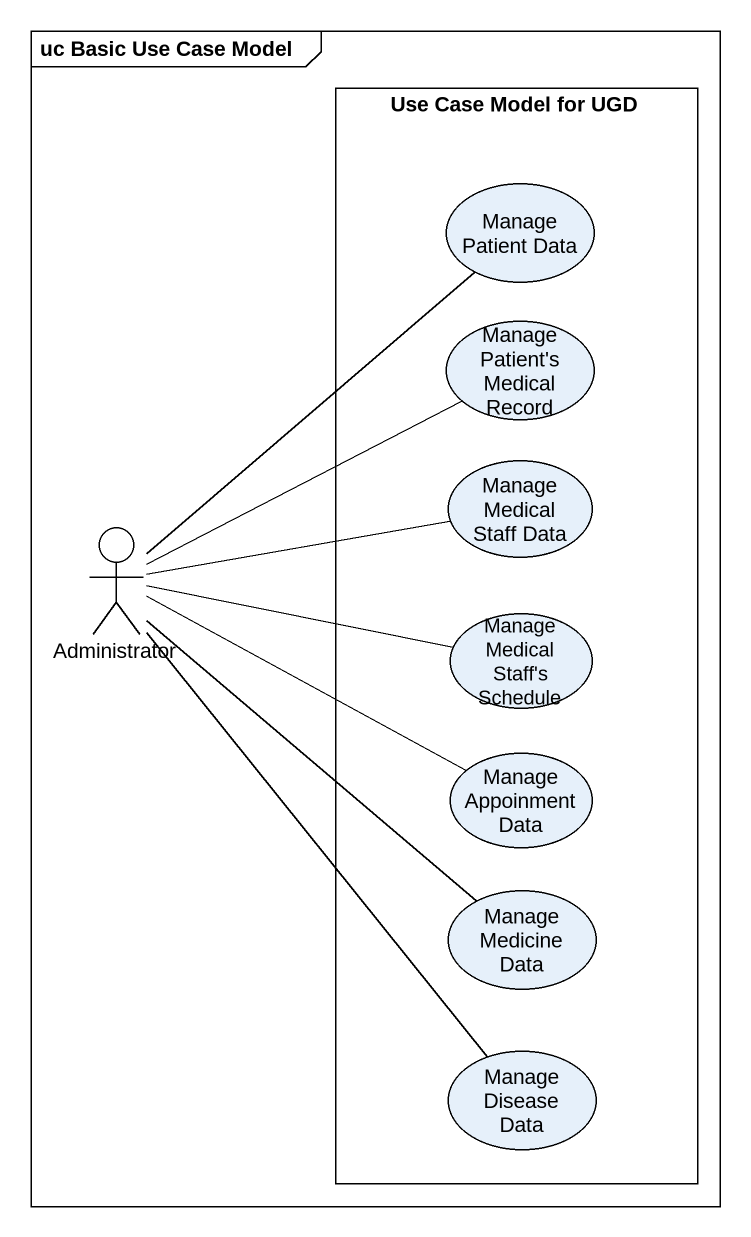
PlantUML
@startuml
mainframe uc Basic Use Case Model
rectangle "Use Case Model for UGD" as Use_Case_Model_for_UGD {
  usecase "Manage Patient Data" as Manage_Patient_Data
  usecase "Manage Patient's Medical Record" as Manage_Patient_s_Medical
  usecase "Manage Medical Staff Data" as Manage_Medical_Staff_Data
  usecase "Manage Medical Staff's Schedule" as Manage_Medical_Staff_s
  usecase "Manage Appoinment Data" as Manage_Appoinment_Data
  usecase "Manage Medicine Data" as Manage_Medicine_Data
  usecase "Manage Disease Data" as Manage_Disease_Data
}
actor Administrator
Administrator -up- Manage_Patient_Data
Administrator -up- Manage_Patient_s_Medical
Administrator -right- Manage_Medical_Staff_Data
Administrator -right- Manage_Medical_Staff_s
Administrator -right- Manage_Appoinment_Data
Administrator -- Manage_Medicine_Data
Administrator -- Manage_Disease_Data
@enduml
